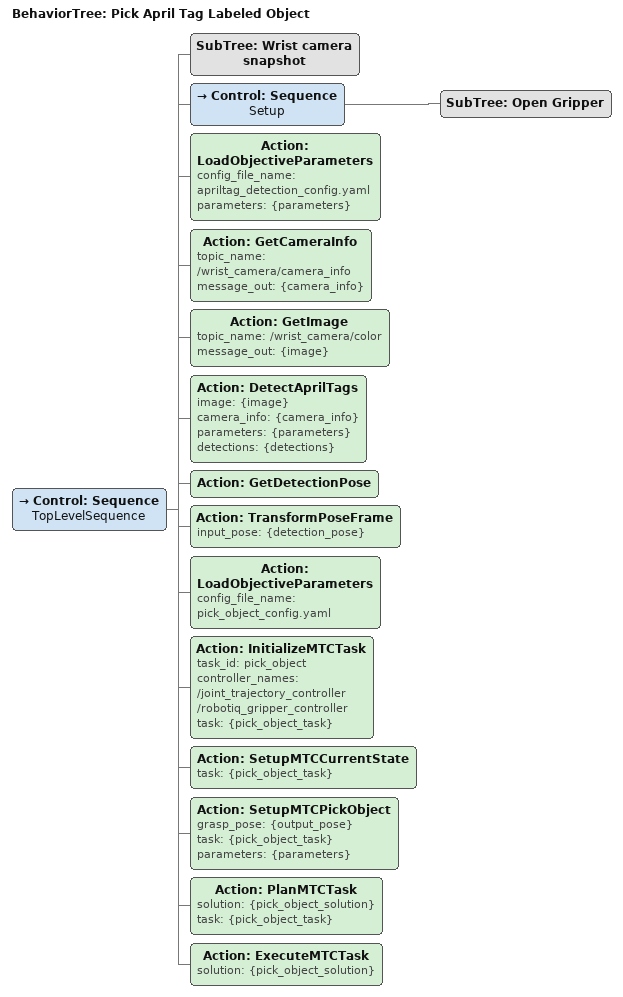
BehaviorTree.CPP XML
<root BTCPP_format="4" main_tree_to_execute="Pick April Tag Labeled Object"><BehaviorTree ID="Pick April Tag Labeled Object" _description="Picks up an object that has an AprilTag marker."><Control ID="Sequence" name="TopLevelSequence"><SubTree ID="Wrist camera snapshot"/><Control ID="Sequence" name="Setup"><SubTree ID="Open Gripper"/></Control><Action ID="LoadObjectiveParameters" config_file_name="apriltag_detection_config.yaml" parameters="{parameters}"/><Action ID="GetCameraInfo" topic_name="/wrist_camera/camera_info" message_out="{camera_info}"/><Action ID="GetImage" topic_name="/wrist_camera/color" message_out="{image}"/><Action ID="DetectAprilTags" image="{image}" camera_info="{camera_info}" parameters="{parameters}" detections="{detections}"/><Action ID="GetDetectionPose"/><Action ID="TransformPoseFrame" input_pose="{detection_pose}"/><Action ID="LoadObjectiveParameters" config_file_name="pick_object_config.yaml"/><Action ID="InitializeMTCTask" task_id="pick_object" controller_names="/joint_trajectory_controller /robotiq_gripper_controller" task="{pick_object_task}"/><Action ID="SetupMTCCurrentState" task="{pick_object_task}"/><Action ID="SetupMTCPickObject" grasp_pose="{output_pose}" task="{pick_object_task}" parameters="{parameters}"/><Action ID="PlanMTCTask" solution="{pick_object_solution}" task="{pick_object_task}"/><Action ID="ExecuteMTCTask" solution="{pick_object_solution}"/></Control></BehaviorTree></root>
